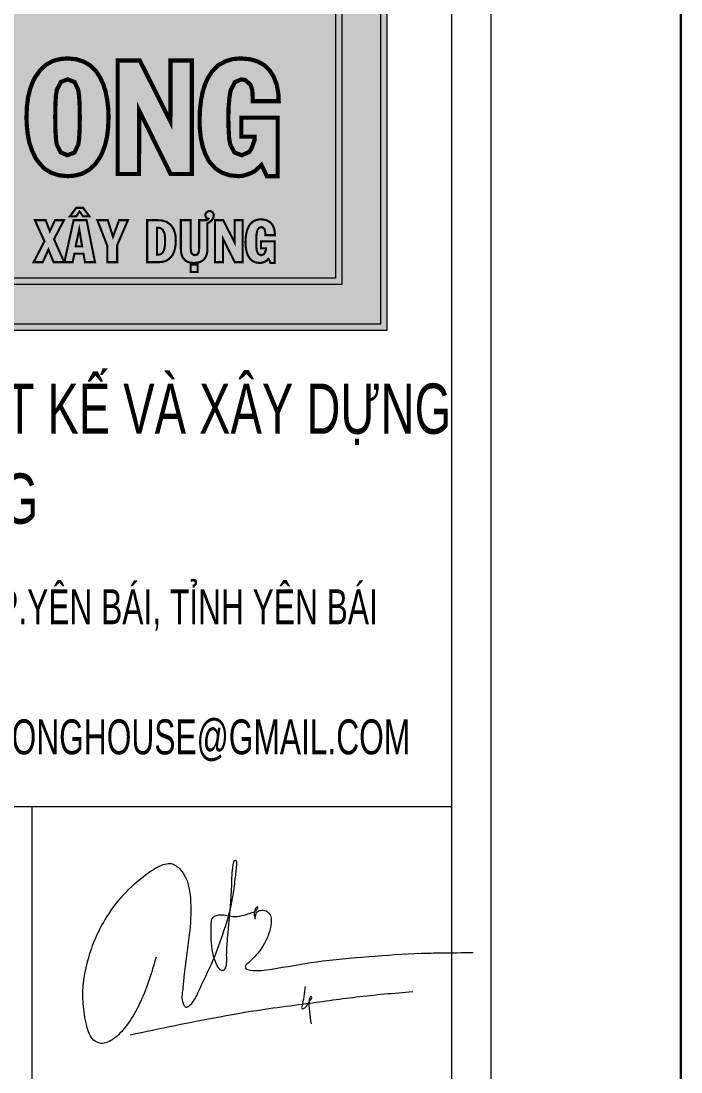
# Model space of a CAD drawing. Header units: millimetres. Extents: x 1832547 to 2001569, y -558009 to -417808.
# Drawn here: x 1941889 to 1943784, y -474386 to -471366 of the extents above; entities that cross this region are included whole.
import ezdxf
from ezdxf.enums import TextEntityAlignment as Align

# ---------------------------------------------------------------- set-up
doc = ezdxf.new("R2010")
doc.units = ezdxf.units.MM
doc.header["$MEASUREMENT"] = 0
doc.layers.get('0').update_dxf_attribs({"linetype": 'CONTINUOUS'})
doc.layers.get('DEFPOINTS').update_dxf_attribs({"linetype": 'CONTINUOUS'})
doc.layers.add('CA.thay 145', color=145, linetype='CONTINUOUS', lineweight=18)
doc.layers.add('NP-HATCH', color=251, linetype='CONTINUOUS', lineweight=15)
doc.styles.add('VH01-VNAVANTH', font='Vhavan.ttf', dxfattribs={"width": 0.8})
doc.styles.add('VH02-VNARIALH', font='Vharial.ttf', dxfattribs={"width": 0.8})

# ---------------------------------------------------------------- blocks, each defined once
blk = doc.blocks.new('A$C2d76a15f')
at = {"true_color": 0xf67c37}
h = blk.add_hatch(color=30, dxfattribs=at)
h.dxf.hatch_style = 1
h.paths.add_polyline_path([(26594.47951325135, 11499.10161519989, 0.3930660674406394), (26118.45207761937, 12011.07757274849), (26118.45207761937, 10987.12565765128, 0.05605035453505971), (26231.22985539715, 11008.19836458345), (26231.22985539715, 11499.10161519988)], flags=0)
h.paths.add_polyline_path([(26221.22985539715, 11601.87939297766), (26221.22985539715, 11885.01925934406, -0.2472534304731358), (26478.62900041797, 11601.87939297766)], flags=0)
h.paths.add_polyline_path([(26231.22985539715, 11611.87939297766), (26231.22985539715, 11870.47695557818, -0.229223374032432), (26465.4974852702, 11611.87939297766)], flags=0)
h.paths.add_polyline_path([(26043.84028221668, 12011.07757274849, 0.05605035453506133), (25931.0625044389, 11990.00486581633), (25931.06250443881, 11701.3096375427), (25755.5987711003, 11896.00210111944, 0.6775154528713132), (26043.84028221668, 10987.12565765128), (26043.84028221668, 11100.28709304314, -0.5762315156543153), (25753.63939159336, 11729.71830299087), (25961.47930622888, 11499.10161519989), (26043.84028221653, 11499.10161519988)], flags=0)
h.paths.add_polyline_path([(26081.14617991803, 12502.32965086752), (25081.64718966879, 11998.03045040606), (24926.09163411323, 11998.03045040606), (24926.09163411323, 10192.20930646578), (27236.20072572282, 10192.20930646578), (27236.20072572282, 11998.03045040606), (27080.64517016726, 11998.03045040606)])
h.paths.add_polyline_path([(27058.43299744929, 11904.69711707272), (27142.86739238948, 11904.69711707272), (27142.86739238948, 10285.54263979911), (25019.42496744656, 10285.54263979911), (25019.42496744656, 11904.69711707272), (25103.85936238675, 11904.69711707272), (26081.14617991803, 12397.78912167761)], flags=16)
h.paths.add_polyline_path([(27054.86318397676, 11889.69711707272), (27127.86739238948, 11889.69711707272), (27127.86739238948, 10300.54263979911), (25034.42496744656, 10300.54263979911), (25034.42496744656, 11889.69711707272), (25107.42917585927, 11889.69711707272), (26081.14617991803, 12380.98796520066)], flags=0)
h.paths.add_polyline_path([(26609.26653657085, 11484.10161519989), (26246.22985539715, 11484.10161519988), (26246.22985539715, 10997.22165823666, -0.06899691601444842), (26103.45207761937, 10971.23936229782), (26103.45207761937, 12026.96386810196, -0.4101666006631289)], flags=0)
h.paths.add_polyline_path([(26594.47951325135, 11499.10161519989), (26231.22985539715, 11499.10161519988), (26231.22985539715, 11008.19836458345, -0.05605035453505969), (26118.45207761937, 10987.12565765128), (26118.45207761937, 12011.07757274849, -0.3930660674406394)], flags=0)
h.paths.add_polyline_path([(26058.84028221668, 12026.96386810196), (26058.84028221652, 11484.10161519988), (25954.80499969807, 11484.10161519989), (25755.39964407801, 11705.35941701108, 0.5716902962070296), (26058.84028221668, 11114.19184220433), (26058.84028221668, 10971.23936229782, -0.6987435964651451), (25757.28633201178, 11916.53533451979), (25916.06250443882, 11740.35918929057), (25916.0625044389, 12000.98157216312, -0.0689969160144503)], flags=0)
h.paths.add_polyline_path([(26043.84028221668, 12011.07757274849), (26043.84028221653, 11499.10161519988), (25961.47930622888, 11499.10161519989), (25753.63939159336, 11729.71830299087, 0.5762315156543153), (26043.84028221668, 11100.28709304314), (26043.84028221668, 10987.12565765128, -0.6775154528713121), (25755.5987711003, 11896.00210111944), (25931.06250443881, 11701.3096375427), (25931.0625044389, 11990.00486581633, -0.05605035453506133)], flags=0)
at = {"true_color": 0xfffc00}
h = blk.add_hatch(color=2, dxfattribs=at)
h.dxf.hatch_style = 1
h.paths.add_polyline_path([(26465.4974852702, 11611.87939297766, 0.229223374032432), (26231.22985539715, 11870.47695557818), (26231.22985539715, 11611.87939297766)], flags=0)
h.paths.add_polyline_path([(27127.86739238948, 11889.69711707272), (27054.86318397676, 11889.69711707272), (26081.14617991803, 12380.98796520066), (25107.42917585927, 11889.69711707272), (25034.42496744656, 11889.69711707272), (25034.42496744656, 10300.54263979911), (27127.86739238948, 10300.54263979911)])
h.paths.add_polyline_path([(26246.22985539715, 10997.22165823666, -0.06899691601444842), (26103.45207761937, 10971.23936229782), (26103.45207761937, 12026.96386810196, -0.4101666006631288), (26609.26653657085, 11484.10161519989), (26246.22985539715, 11484.10161519988)], flags=16)
h.paths.add_polyline_path([(26231.22985539715, 11008.19836458345, -0.05605035453505969), (26118.45207761937, 10987.12565765128), (26118.45207761937, 12011.07757274849, -0.3930660674406394), (26594.47951325135, 11499.10161519989), (26231.22985539715, 11499.10161519988)], flags=0)
h.paths.add_polyline_path([(26058.84028221668, 11114.19184220433), (26058.84028221668, 10971.23936229782, -0.6987435964651451), (25757.28633201178, 11916.53533451979), (25916.06250443882, 11740.35918929057), (25916.0625044389, 12000.98157216312, -0.06899691601445028), (26058.84028221668, 12026.96386810196), (26058.84028221652, 11484.10161519988), (25954.80499969807, 11484.10161519989), (25755.39964407801, 11705.35941701108, 0.5716902962070296)], flags=16)
h.paths.add_polyline_path([(26478.62900041797, 11601.87939297766), (26221.22985539715, 11601.87939297766), (26221.22985539715, 11885.01925934406, -0.2472534304731359)], flags=0)
h.paths.add_polyline_path([(26465.4974852702, 11611.87939297766), (26231.22985539715, 11611.87939297766), (26231.22985539715, 11870.47695557818, -0.229223374032432)], flags=0)
h.paths.add_polyline_path([(26043.84028221668, 11100.28709304314), (26043.84028221668, 10987.12565765128, -0.6775154528713122), (25755.5987711003, 11896.00210111944), (25931.06250443881, 11701.3096375427), (25931.0625044389, 11990.00486581633, -0.05605035453506133), (26043.84028221668, 12011.07757274849), (26043.84028221653, 11499.10161519988), (25961.47930622888, 11499.10161519989), (25753.63939159336, 11729.71830299087, 0.5762315156543153)], flags=0)
at = {"true_color": 0xf67c37}
h = blk.add_hatch(color=30, dxfattribs=at)
h.dxf.hatch_style = 1
h.paths.add_polyline_path([(25548.90761725081, 10819.50678139893), (25465.82444968227, 10819.50678139893), (25406.59290916671, 10549.18834146274), (25459.46401580133, 10549.18834146274), (25470.59477509291, 10604.04708368508), (25528.23620713794, 10604.04708368508), (25538.17438507698, 10549.18834146274), (25602.57377812046, 10549.18834146274)])
h.paths.add_polyline_path([(25478.94284456142, 10651.75033779147), (25501.60189026187, 10761.86534935371), (25519.88813766943, 10651.75033779147)], flags=16)
h.paths.add_polyline_path([(25672.14102369233, 10755.50491547286), (25712.2912625653, 10549.18834146274), (25750.45386585024, 10549.18834146274), (25794.97690301634, 10748.74695447445), (25794.97690301634, 10549.18834146274), (25858.18371470727, 10549.18834146274), (25858.18371470727, 10819.50678139893), (25771.52280308062, 10819.50678139893), (25739.32310655888, 10668.04894961115), (25711.89373544779, 10819.50678139893), (25622.84766111582, 10819.50678139893), (25622.84766111582, 10549.18834146274), (25671.3459694573, 10549.18834146274)])
h.paths.add_polyline_path([(26163.48454098812, 10700.64617325051), (26169.84497486905, 10719.72747489307), (26172.23013757438, 10742.78404771116), (26171.83261045663, 10747.55437312179), (26168.65239351628, 10769.02083746967), (26160.3043240473, 10786.90955776009), (26147.18592916837, 10801.22053399148), (26143.6081851105, 10803.6056966968), (26127.70710040828, 10812.35129328297), (26108.62579876569, 10817.51914581116), (26086.76180730027, 10819.50678139893), (25992.15035332263, 10819.50678139893), (25992.15035332263, 10549.18834146274), (26055.75469213108, 10549.18834146274), (26055.75469213108, 10659.30335302498), (26066.48792430515, 10658.50829878987), (26080.40137341957, 10657.71324455476), (26091.1346055934, 10658.11077167232), (26111.80601570651, 10661.29098861283), (26130.0922631136, 10667.6514224936), (26145.19829358056, 10677.19207331487), (26153.1488359318, 10684.74508854838)])
h.paths.add_polyline_path([(26055.75469213108, 10705.41649866115), (26055.75469213108, 10771.40600017499), (26066.88545142266, 10771.40600017499), (26076.02857512644, 10771.00847305743), (26093.91729541624, 10764.25051205903), (26100.6752564147, 10757.49255106063), (26106.63816317789, 10738.01372230052), (26105.04805470783, 10728.07554436169), (26093.51976829873, 10712.57198677711), (26087.15933441779, 10708.99424271913), (26066.88545142266, 10705.41649866115)], flags=16)
h.paths.add_polyline_path([(26365.8258438228, 10819.50678139893), (26302.61903213163, 10819.50678139893), (26302.61903213163, 10714.55962236488), (26252.53061532009, 10714.55962236488), (26252.53061532009, 10819.50678139893), (26188.9262765114, 10819.50678139893), (26188.9262765114, 10549.18834146274), (26252.53061532009, 10549.18834146274), (26252.53061532009, 10660.09840726008), (26302.61903213163, 10660.09840726008), (26302.61903213163, 10549.18834146274), (26365.8258438228, 10549.18834146274)])
h.paths.add_polyline_path([(26587.24844829983, 10684.34756143083), (26586.85092118232, 10701.44122748563), (26584.465758477, 10724.10027318616), (26580.49048730138, 10745.16921041648), (26574.52758053819, 10763.85298494148), (26566.57703818696, 10780.54912387871), (26558.22896871845, 10793.26999164042), (26544.71304672154, 10807.18344075478), (26528.81196201954, 10816.72409157606), (26510.52571461199, 10822.68699833936), (26489.85430449935, 10824.67463392712), (26473.95321979712, 10823.48205257446), (26455.26944527205, 10818.71172716382), (26438.57330633503, 10809.5686034601), (26424.65985722061, 10796.84773569839), (26412.73404369236, 10780.15159675887), (26407.16866404832, 10769.41836458722), (26400.41070304986, 10751.13211717978), (26395.64037763922, 10731.25576130211), (26392.85768781638, 10708.59671560158), (26392.06263358112, 10684.34756143083), (26392.46016069887, 10667.25389537604), (26394.84532340419, 10644.19732255796), (26398.82059457957, 10623.52591244519), (26405.18102846051, 10604.84213792019), (26413.13157081151, 10588.14599898295), (26421.87716739777, 10575.42513122125), (26435.39308939444, 10561.51168210688), (26451.29417409667, 10551.97103128561), (26469.58042150399, 10546.00812452231), (26489.85430449935, 10544.02048893454), (26505.75538920135, 10545.2130702872), (26524.83669084393, 10549.98339569784), (26541.13530266367, 10559.12651940157), (26555.04875177809, 10571.84738716327), (26566.97456530471, 10588.5435261005), (26572.14241783287, 10599.27675827444), (26578.90037883132, 10617.16547856434), (26583.67070424197, 10637.43936155955), (26586.4533940648, 10659.70088014254)])
h.paths.add_polyline_path([(26460.83482491796, 10713.76456812977), (26462.02740627051, 10735.23103247764), (26464.41256897583, 10749.54200870956), (26464.41256897583, 10750.33706294467), (26473.95321979712, 10768.62331035212), (26490.26465507237, 10774.74009858026), (26506.55044343661, 10768.22578323456), (26515.29604002264, 10749.14448159201), (26517.28367561044, 10734.83350536009), (26518.47625696322, 10713.36704101221), (26518.88200877968, 10683.74715840501), (26518.47625696322, 10654.53302761434), (26517.28367561044, 10633.06656326647), (26515.29604002264, 10619.1531141521), (26515.29604002264, 10618.75558703455), (26506.15291631909, 10600.07181250955), (26489.20591978578, 10593.87169182663), (26473.15816556209, 10600.86686674465), (26464.01504185831, 10619.55064126966), (26462.02740627051, 10633.46409038402), (26460.83482491796, 10655.32808184944), (26460.42901598558, 10684.95213392211)], flags=16)
h.paths.add_polyline_path([(26660.39343792958, 10700.24864613296), (26735.12853602961, 10549.18834146274), (26786.01200707642, 10549.18834146274), (26786.01200707642, 10819.50678139893), (26735.12853602961, 10819.50678139893), (26734.73100891209, 10674.409383492), (26661.98354639987, 10819.50678139893), (26609.11243976525, 10819.50678139893), (26609.11243976525, 10549.18834146274), (26659.99591081206, 10549.18834146274)])
h.paths.add_polyline_path([(26873.4679729381, 10710.58435118935), (26875.4556085259, 10732.05081553722), (26878.24637582282, 10748.39673827668), (26888.57400340529, 10768.22578323456), (26903.68003387226, 10774.58621711541), (26912.82315757604, 10773.39363576275), (26926.33907957271, 10760.67276800105), (26929.91682363081, 10747.95190023935), (26931.10940498336, 10722.90769183349), (26992.72610820423, 10722.90769183349), (26991.93105396897, 10740.79641212339), (26987.95578279359, 10762.26287647126), (26980.80029467762, 10780.94665099627), (26970.86211673881, 10796.45020858084), (26959.33383032971, 10807.97849498989), (26943.03521850997, 10817.12161869361), (26924.3514439849, 10822.68699833936), (26902.48745251948, 10824.67463392712), (26883.4061508769, 10823.08452545691), (26865.11990346958, 10817.51914581116), (26848.82129164984, 10808.37602210744), (26835.30536965293, 10795.25762722818), (26824.17461036321, 10778.16396117588), (26817.81417648064, 10764.25051205903), (26811.85126971745, 10745.96426465158), (26807.87599854184, 10725.29285453881), (26805.093308719, 10702.63380883828), (26804.29825448397, 10677.58960043243), (26804.69578160148, 10659.30335302498), (26807.08094430681, 10635.84925308934), (26811.45374259994, 10615.17784297657), (26817.81417648064, 10596.89159556912), (26825.76471883187, 10581.38803798455), (26828.94493577362, 10576.61771257197), (26842.06333065138, 10562.30673634199), (26857.5668882361, 10552.36855840316), (26875.85313564342, 10546.00812452231), (26896.92207287381, 10544.02048893454), (26907.65530504764, 10544.81554316965), (26926.73660669023, 10551.1759770505), (26936.67478462903, 10556.74135669625), (26951.78081509623, 10570.65480581061), (26964.50168285787, 10544.02048893454), (26990.34094549891, 10544.02048893454), (26990.34094549891, 10683.55250719572), (26903.68003387226, 10683.55250719572), (26903.68003387226, 10638.23441579466), (26935.48220327649, 10638.23441579466), (26935.08467615897, 10629.48881920849), (26927.929188043, 10609.61246333082), (26921.96628127958, 10601.26439386221), (26904.7089275882, 10593.86838513733), (26887.38142205252, 10600.4693396271), (26877.45722747979, 10619.07720445115), (26874.66055429087, 10634.25914461913), (26873.4679729381, 10656.12313608455), (26872.67291870307, 10684.34756143083)])
h.paths.add_polyline_path([(25395.06462275761, 10819.50678139893), (25344.57867882855, 10819.50678139893), (25343.78362459329, 10674.409383492), (25271.03616208107, 10819.50678139893), (25218.16505544645, 10819.50678139893), (25218.16505544645, 10549.18834146274), (25269.04852649326, 10549.18834146274), (25269.84358072852, 10700.24864613296), (25344.57867882855, 10549.18834146274), (25395.06462275761, 10549.18834146274)])
h = blk.add_hatch(color=30, dxfattribs=at)
h.dxf.hatch_style = 1
h.paths.add_polyline_path([(26860.7837389924, 10439.05578105475), (26841.00033766589, 10439.05578105475), (26841.00033766589, 10339.03355647091), (26859.89956463151, 10339.03355647091), (26860.23113001673, 10394.95758480177), (26888.08262238721, 10339.03355647091), (26906.98184935259, 10339.03355647091), (26906.98184935259, 10439.05578105475), (26888.08262238721, 10439.05578105475), (26887.75105700175, 10385.45271042142)])
h.paths.add_polyline_path([(25245.06561612919, 10419.71446690871), (25266.06475720205, 10419.71446690871), (25266.06475720205, 10439.05578105475), (25200.19376731035, 10439.05578105475), (25200.19376731035, 10419.71446690871), (25221.41395197342, 10419.71446690871), (25221.41395197342, 10339.03355647091), (25245.06561612919, 10339.03355647091)])
h.paths.add_polyline_path([(25338.89862018637, 10356.16443471456), (25340.33540352293, 10363.01678601201), (25340.88801249861, 10370.75331167043), (25340.88801249861, 10431.76134257681), (25345.52992789353, 10434.08230027434), (25350.4871061095, 10438.06959579586), (25354.70323688862, 10443.80821824492), (25356.14002022519, 10449.99743877166), (25355.47688945452, 10453.97622339599), (25353.37697534705, 10457.62344263495), (25349.95079969847, 10460.16544392272), (25345.86149327899, 10460.93909648856), (25343.54053558152, 10460.6075311032), (25338.01444582547, 10457.07083365936), (25336.24609710345, 10454.08674519111), (25335.58296633278, 10450.88161313262), (25338.01444582547, 10444.91343619613), (25340.44592531816, 10443.36613106444), (25343.20897019607, 10442.48195670348), (25341.66166506428, 10440.27152080107), (25338.78809839114, 10439.05578105475), (25321.2151329671, 10439.05578105475), (25321.2151329671, 10371.08487705579), (25320.99408937687, 10366.44296166074), (25319.33626245008, 10360.36426292912), (25317.34687013784, 10357.60121805112), (25311.48921499657, 10355.61182573895), (25308.06303934775, 10356.16443471456), (25303.3106021576, 10359.81165395352), (25302.20538420649, 10362.35365524129), (25301.21068805036, 10369.64809371922), (25301.21068805036, 10439.05578105475), (25277.5590238946, 10439.05578105475), (25277.5590238946, 10370.75331167043), (25278.11163287027, 10363.34835139737), (25279.54841620684, 10356.49600009992), (25281.97989569953, 10350.63834495854), (25285.40607134811, 10345.77538597325), (25289.60589956282, 10342.01764493916), (25294.91094572841, 10339.25460006115), (25301.21068805036, 10337.59677313435), (25308.61564832343, 10337.15468595387), (25309.05773550388, 10337.15468595387), (25316.35217398195, 10337.70729492947), (25322.65191630366, 10339.25460006115), (25328.06748426449, 10341.90712314404), (25332.59887786442, 10345.55434238301), (25332.81992145464, 10345.77538597325), (25336.35661889868, 10350.4173013683)])
h.paths.add_polyline_path([(25408.30630752187, 10439.05578105475), (25384.43359977588, 10439.05578105475), (25405.43274084874, 10339.03355647091), (25429.63701398018, 10339.03355647091), (25455.05702685774, 10439.05578105475), (25435.38414732645, 10439.05578105475), (25419.35848703398, 10369.42705012899)])
h.paths.add_polyline_path([(25500.70252824225, 10468.56510035186), (25484.23478076956, 10468.56510035186), (25469.2038166332, 10448.22909004973), (25484.23478076956, 10448.22909004973), (25492.30287181329, 10459.61283494712), (25500.70252824248, 10448.22909004973), (25515.73349237884, 10448.22909004973)])
h.paths.add_polyline_path([(25544.80072449543, 10481.71719397117), (25524.90680137369, 10481.71719397117), (25512.52836032025, 10461.49170546417), (25525.68045393959, 10461.49170546417)])
h.paths.add_polyline_path([(25509.10218467167, 10439.05578105475), (25478.15608203783, 10439.05578105475), (25456.16224480885, 10339.03355647091), (25475.83512434037, 10339.03355647091), (25480.03495255484, 10359.25904497792), (25501.47618080838, 10359.25904497792), (25505.23392184241, 10339.03355647091), (25529.1066295884, 10339.03355647091)])
h.paths.add_polyline_path([(25498.38157054502, 10376.94253219716), (25483.12956281821, 10376.94253219716), (25491.52921924739, 10417.72507459654)], flags=16)
h.paths.add_polyline_path([(25561.60003735357, 10439.05578105475), (25541.92715782229, 10439.05578105475), (25541.92715782229, 10339.03355647091), (25560.82638478791, 10339.03355647091), (25561.15795017312, 10394.95758480177), (25588.89892074838, 10339.03355647091), (25607.79814771399, 10339.03355647091), (25607.79814771399, 10439.05578105475), (25588.89892074838, 10439.05578105475), (25588.67787715815, 10385.45271042142)])
h.paths.add_polyline_path([(25715.99898513662, 10439.05578105475), (25650.12799524492, 10439.05578105475), (25650.12799524492, 10419.71446690871), (25671.34817990823, 10419.71446690871), (25671.34817990823, 10339.03355647091), (25694.99984406376, 10339.03355647091), (25694.99984406376, 10419.71446690871), (25715.99898513662, 10419.71446690871)])
h.paths.add_polyline_path([(25751.14491598494, 10439.05578105475), (25727.49325182917, 10439.05578105475), (25727.49325182917, 10339.03355647091), (25751.14491598494, 10339.03355647091), (25751.14491598494, 10380.03714246053), (25769.82309936033, 10380.03714246053), (25769.82309936033, 10339.03355647091), (25793.4747635161, 10339.03355647091), (25793.4747635161, 10439.05578105475), (25769.82309936033, 10439.05578105475), (25769.82309936033, 10400.26263096754), (25751.14491598494, 10400.26263096754)])
h.paths.add_polyline_path([(25832.04687001299, 10439.05578105475), (25808.39520585722, 10439.05578105475), (25808.39520585722, 10339.03355647091), (25832.04687001299, 10339.03355647091)])
h.paths.add_polyline_path([(25903.44394966074, 10439.05578105475), (25844.64635465666, 10439.05578105475), (25844.64635465666, 10339.03355647091), (25903.44394966074, 10339.03355647091), (25903.44394966074, 10359.25904497792), (25868.1874970172, 10359.25904497792), (25868.1874970172, 10380.03714246053), (25891.83916117297, 10380.03714246053), (25891.83916117297, 10399.4889784017), (25868.1874970172, 10399.4889784017), (25868.1874970172, 10419.71446690871), (25903.44394966074, 10419.71446690871)])
h.paths.add_polyline_path([(25881.89219961198, 10468.56510035186), (25865.31393034429, 10468.56510035186), (25850.39348800293, 10448.22909004973), (25865.31393034429, 10448.22909004973), (25873.49254318303, 10459.61283494712), (25881.89219961222, 10448.22909004973), (25896.81264195334, 10448.22909004973)])
h.paths.add_polyline_path([(25925.99039586516, 10481.71719397117), (25905.98595094843, 10481.71719397117), (25893.71803168998, 10461.49170546417), (25906.87012530932, 10461.49170546417)])
h.paths.add_polyline_path([(25981.58285881066, 10439.05578105475), (25915.71186891896, 10439.05578105475), (25915.71186891896, 10419.71446690871), (25937.04257537727, 10419.71446690871), (25937.04257537727, 10339.03355647091), (25960.58371773781, 10339.03355647091), (25960.58371773781, 10419.71446690871), (25981.58285881066, 10419.71446690871)])
h.paths.add_polyline_path([(26054.85880897543, 10439.05578105475), (26031.20714481966, 10439.05578105475), (26031.20714481966, 10339.03355647091), (26054.85880897543, 10339.03355647091), (26054.85880897543, 10366.55348345586), (26064.80577053618, 10382.35810015806), (26077.7368205653, 10339.03355647091), (26100.83587574539, 10339.03355647091), (26080.61038723843, 10406.23080790403), (26101.27796292584, 10439.05578105475), (26077.95786415552, 10439.05578105475), (26054.85880897543, 10396.06280275297)])
h.paths.add_polyline_path([(26170.35408487613, 10439.05578105475), (26111.55648987204, 10439.05578105475), (26111.55648987204, 10339.03355647091), (26170.35408487613, 10339.03355647091), (26170.35408487613, 10359.25904497792), (26135.20815402781, 10359.25904497792), (26135.20815402781, 10380.03714246053), (26158.85981818358, 10380.03714246053), (26158.85981818358, 10399.4889784017), (26135.20815402781, 10399.4889784017), (26135.20815402781, 10419.71446690871), (26170.35408487613, 10419.71446690871)])
h.paths.add_polyline_path([(26148.8023348276, 10468.56510035186), (26132.33458735467, 10468.56510035186), (26117.30362321831, 10448.22909004973), (26132.33458735467, 10448.22909004973), (26140.40267839841, 10459.61283494712), (26148.8023348276, 10448.22909004973), (26163.83329896395, 10448.22909004973)])
h.paths.add_polyline_path([(26192.90053108054, 10481.71719397117), (26173.00660795904, 10481.71719397117), (26160.6281669056, 10461.49170546417), (26173.78026052494, 10461.49170546417)])
h.paths.add_polyline_path([(26291.37545053288, 10439.05578105475), (26271.70257100136, 10439.05578105475), (26255.67691070888, 10369.42705012899), (26244.62473119701, 10439.05578105475), (26220.75202345102, 10439.05578105475), (26241.75116452388, 10339.03355647091), (26265.95543765509, 10339.03355647091)])
h.paths.add_polyline_path([(26345.42060834658, 10439.05578105475), (26314.47450571297, 10439.05578105475), (26292.37014668877, 10339.03355647091), (26312.15354801551, 10339.03355647091), (26316.35337622998, 10359.25904497792), (26337.79460448329, 10359.25904497792), (26341.55234551732, 10339.03355647091), (26365.42505326331, 10339.03355647091)])
h.paths.add_polyline_path([(26327.84764292253, 10417.72507459654), (26334.69999421993, 10376.94253219716), (26319.44798649335, 10376.94253219716)], flags=16)
h.paths.add_polyline_path([(26328.62129548843, 10468.56510035186), (26308.72737236669, 10468.56510035186), (26327.84764292253, 10448.22909004973), (26340.99973654187, 10448.22909004973)])
h.paths.add_polyline_path([(26481.14137275423, 10439.05578105475), (26459.92118809115, 10439.05578105475), (26447.54274703771, 10412.97263740637), (26437.59578547696, 10439.05578105475), (26411.84420721395, 10439.05578105475), (26434.72221880382, 10388.76836427528), (26408.97064054081, 10339.03355647091), (26430.74343417933, 10339.03355647091), (26444.1165713889, 10369.09548474363), (26456.49501244257, 10339.03355647091), (26481.91502532013, 10339.03355647091), (26457.48970859846, 10393.5208014652)])
h.paths.add_polyline_path([(26535.18653056816, 10439.05578105475), (26504.24042793432, 10439.05578105475), (26482.24659070558, 10339.03355647091), (26501.91947023686, 10339.03355647091), (26506.11929845157, 10359.25904497792), (26527.67104849987, 10359.25904497792), (26531.3182677389, 10339.03355647091), (26555.1909754849, 10339.03355647091)])
h.paths.add_polyline_path([(26517.61356514389, 10417.72507459654), (26524.46591644151, 10376.94253219716), (26509.21390871493, 10376.94253219716)], flags=16)
h.paths.add_polyline_path([(26526.78687413898, 10468.56510035186), (26510.31912666605, 10468.56510035186), (26495.28816252969, 10448.22909004973), (26510.31912666605, 10448.22909004973), (26518.38721770979, 10459.61283494712), (26526.78687413898, 10448.22909004973), (26541.81783827533, 10448.22909004973)])
h.paths.add_polyline_path([(26585.58446914283, 10439.05578105475), (26560.71706524095, 10439.05578105475), (26584.36872939672, 10378.15827194349), (26584.36872939672, 10339.03355647091), (26607.90987175726, 10339.03355647091), (26607.90987175726, 10379.48453348493), (26633.66145002026, 10439.05578105475), (26612.66230894741, 10439.05578105475), (26597.9629101965, 10399.71002199194)])
h.paths.add_polyline_path([(26747.27785540395, 10382.80018733854), (26747.60942078917, 10390.75775658719), (26747.49889899417, 10394.84706300665), (26746.8357682235, 10402.36254507483), (26745.39898488693, 10409.21489637228), (26743.29907077946, 10415.40411689902), (26740.53602590155, 10420.93020665503), (26737.10985025274, 10425.90368743544), (26734.67837076028, 10428.44568872321), (26730.03645536512, 10432.31395155242), (26724.7314091993, 10435.29804002066), (26718.87375405803, 10437.39795412795), (26712.24244635086, 10438.61369387427), (26705.05852966801, 10439.05578105475), (26679.30695140501, 10439.05578105475), (26679.30695140501, 10339.03355647091), (26707.93209634115, 10339.03355647091), (26712.02140276063, 10339.25460006115), (26718.6527104678, 10340.24929621724), (26724.6208874043, 10342.34921032452), (26729.9259335699, 10345.33329879277), (26734.56784896505, 10349.3120834171), (26738.54663358931, 10354.28556419751), (26740.31498231133, 10357.15913087064), (26742.96750539424, 10362.57469883153), (26744.95689770625, 10368.65339756315), (26746.39368104282, 10375.39522706548)])
h.paths.add_polyline_path([(26702.95861556054, 10421.37229383551), (26705.05852966801, 10421.37229383551), (26705.39009505323, 10421.37229383551), (26711.46879378496, 10420.04603229407), (26716.11070917988, 10416.50933485022), (26719.5368848287, 10410.65167970884), (26720.75262457504, 10406.45185149428), (26721.74732073116, 10399.71002199194), (26722.07888611638, 10391.64193094816), (26722.07888611638, 10389.32097325063), (26721.85784252616, 10381.03183861661), (26721.08418996049, 10374.29000911428), (26719.97897200914, 10369.09548474363), (26719.31584123847, 10367.10609243146), (26716.11070917988, 10361.35895908521), (26711.46879378496, 10357.93278343648), (26705.61113864346, 10356.71704369015), (26702.95861556054, 10356.71704369015)], flags=16)
h.paths.add_polyline_path([(26783.30796061316, 10439.05578105475), (26759.65629645739, 10439.05578105475), (26759.65629645739, 10370.75331167043), (26760.09838363784, 10363.34835139737), (26761.53516697441, 10356.49600009992), (26763.9666464671, 10350.63834495854), (26767.39282211567, 10345.77538597325), (26771.70317212538, 10342.01764493916), (26777.00821829121, 10339.25460006115), (26783.30796061316, 10337.59677313435), (26790.602399091, 10337.15468595387), (26791.15500806667, 10337.15468595387), (26798.33892474951, 10337.70729492947), (26804.74918886646, 10339.25460006115), (26810.16475682728, 10341.90712314404), (26814.5464647531, 10345.43386366964), (26818.34336966625, 10350.4173013683), (26820.88537095393, 10356.16443471456), (26822.43267608573, 10363.01678601201), (26822.98528506117, 10370.75331167043), (26822.98528506117, 10431.76134257681), (26827.62720045633, 10434.08230027434), (26832.6006812367, 10438.17160669379), (26832.82172482693, 10438.39265028403), (26836.68998765619, 10443.80821824492), (26838.12677099276, 10449.99743877166), (26837.46364022209, 10453.97622339599), (26835.36372611485, 10457.62344263495), (26831.93755046603, 10460.16544392272), (26827.95876584178, 10460.93909648856), (26825.52728634909, 10460.6075311032), (26820.00119659304, 10457.07083365936), (26818.34336966625, 10454.08674519111), (26817.68023889558, 10450.88161313262), (26820.00119659304, 10444.91343619613), (26822.54319788072, 10443.36613106444), (26825.30624275887, 10442.48195670348), (26823.75893762707, 10440.27152080107), (26820.88537095393, 10439.05578105475), (26803.20188373466, 10439.05578105475), (26803.20188373466, 10371.08487705579), (26802.98084014444, 10366.44296166074), (26801.43353501287, 10360.36426292912), (26799.33362090564, 10357.60121805112), (26793.47596576413, 10355.61182573895), (26790.16031191055, 10356.16443471456), (26785.4078747204, 10359.81165395352), (26784.30265676928, 10362.35365524129), (26783.30796061316, 10369.64809371922)])
h.paths.add_polyline_path([(26983.0208443955, 10388.76836427503), (26950.74848022032, 10388.76836427503), (26950.74848022032, 10371.96905141675), (26962.57431229809, 10371.96905141675), (26962.24274691287, 10367.76922320218), (26959.81126742018, 10361.35895908521), (26956.82717895181, 10357.60121805112), (26951.30108919599, 10355.61182573895), (26949.09065329353, 10355.8328693292), (26944.11717251315, 10358.5959142072), (26941.02256224979, 10364.67461293882), (26940.58047506911, 10366.7745270461), (26939.80682250344, 10372.41113859723), (26939.364735323, 10379.81609887028), (26939.25421352777, 10389.09992966037), (26939.25421352777, 10392.9681924896), (26939.58577891322, 10400.92576173825), (26940.24890968389, 10407.55706944548), (26941.35412763501, 10412.75159381613), (26942.12778020091, 10415.2935951039), (26945.66447764471, 10420.70916306479), (26950.74848022032, 10422.47751178671), (26954.9483084348, 10421.70385922087), (26959.14813664951, 10417.28298741606), (26959.2586584445, 10417.17246562094), (26960.58491998607, 10411.64637586493), (26961.02700716652, 10403.35724123091), (26983.79449696116, 10403.35724123091), (26983.79449696116, 10405.56767713331), (26983.13136619049, 10413.08315920149), (26981.58406105893, 10419.82498870383), (26979.04205977101, 10425.57212205008), (26975.72640591743, 10430.65612462561), (26973.95805719564, 10432.53499514266), (26969.31614180048, 10436.29273617674), (26963.79005204443, 10438.94525925963), (26957.37978792749, 10440.49256439132), (26950.19587124464, 10441.04517336692), (26945.88552123494, 10440.82412977668), (26939.58577891322, 10439.60839003035), (26933.94916736194, 10437.28743233283), (26928.97568658157, 10433.8612566841), (26924.66533657186, 10429.32986308417), (26921.12863912479, 10423.803773323), (26919.69185579148, 10420.93020665503), (26917.59194168424, 10415.2935951039), (26915.93411475745, 10408.99385278204), (26914.71837501111, 10402.14150148458), (26913.94472244521, 10394.6260194164), (26913.72367885499, 10386.55792837263), (26913.83420065021, 10383.24227451902), (26914.27628783066, 10375.28470527035), (26915.38150578178, 10368.10078858754), (26916.92881091357, 10361.69052447057), (26919.02872502081, 10355.94339112431), (26921.79176989826, 10350.85938854982), (26925.21794554753, 10346.32799494885), (26929.85986094246, 10342.34921032452), (26935.16490710829, 10339.36512185627), (26941.35412763501, 10337.70729492947), (26948.0959571374, 10337.15468595387), (26953.06943791778, 10337.59677313435), (26959.2586584445, 10339.80720903676), (26963.79005204443, 10342.34921032452), (26968.65301102981, 10346.88060392445), (26973.29492642474, 10337.15468595387), (26983.0208443955, 10337.15468595387)])
h.paths.add_polyline_path([(26799.88622988108, 10333.39694491978), (26783.30796061316, 10333.39694491978), (26783.30796061316, 10315.71345770054), (26799.88622988108, 10315.71345770054)])
at = {"layer": 'NP-HATCH'}
h = blk.add_hatch(color=256, dxfattribs=at)
h.dxf.hatch_style = 1
h.paths.add_polyline_path([(27251.20072572282, 12013.03045040606), (27084.21498363979, 12013.03045040606), (26081.14617991803, 12519.13080734447), (25078.07737619626, 12013.03045040606), (24911.09163411323, 12013.03045040606), (24911.09163411323, 10177.20930646578), (27251.20072572282, 10177.20930646578)])
h.paths.add_polyline_path([(27236.20072572282, 10192.20930646578), (24926.09163411323, 10192.20930646578), (24926.09163411323, 11998.03045040606), (25081.64718966879, 11998.03045040606), (26081.14617991803, 12502.32965086752), (27080.64517016726, 11998.03045040606), (27236.20072572282, 11998.03045040606)], flags=16)
h.paths.add_polyline_path([(27142.86739238948, 10285.54263979911), (25019.42496744656, 10285.54263979911), (25019.42496744656, 11904.69711707272), (25103.85936238675, 11904.69711707272), (26081.14617991803, 12397.78912167761), (27058.43299744929, 11904.69711707272), (27142.86739238948, 11904.69711707272)], flags=0)
h.paths.add_polyline_path([(27127.86739238948, 10300.54263979911), (25034.42496744656, 10300.54263979911), (25034.42496744656, 11889.69711707272), (25107.42917585927, 11889.69711707272), (26081.14617991803, 12380.98796520066), (27054.86318397676, 11889.69711707272), (27127.86739238948, 11889.69711707272)], flags=0)
h.paths.add_polyline_path([(26246.22985539715, 10997.22165823666, -0.06899691601444846), (26103.45207761937, 10971.23936229782), (26103.45207761937, 12026.96386810196, -0.4101666006631289), (26609.26653657085, 11484.10161519989), (26246.22985539715, 11484.10161519988)], flags=0)
h.paths.add_polyline_path([(26231.22985539715, 11008.19836458345, -0.05605035453505969), (26118.45207761937, 10987.12565765128), (26118.45207761937, 12011.07757274849, -0.3930660674406394), (26594.47951325135, 11499.10161519989), (26231.22985539715, 11499.10161519988)], flags=0)
h.paths.add_polyline_path([(26058.84028221668, 10971.23936229782, -0.6987435964651448), (25757.28633201178, 11916.53533451979), (25916.06250443882, 11740.35918929057), (25916.0625044389, 12000.98157216312, -0.06899691601445034), (26058.84028221668, 12026.96386810196), (26058.84028221652, 11484.10161519988), (25954.80499969807, 11484.10161519989), (25755.39964407801, 11705.35941701108, 0.5716902962070296), (26058.84028221668, 11114.19184220433)], flags=0)
h.paths.add_polyline_path([(26043.84028221668, 10987.12565765128, -0.6775154528713118), (25755.5987711003, 11896.00210111944), (25931.06250443881, 11701.3096375427), (25931.0625044389, 11990.00486581633, -0.05605035453506133), (26043.84028221668, 12011.07757274849), (26043.84028221653, 11499.10161519988), (25961.47930622888, 11499.10161519989), (25753.63939159336, 11729.71830299087, 0.5762315156543151), (26043.84028221668, 11100.28709304314)], flags=0)
h.paths.add_polyline_path([(26478.62900041797, 11601.87939297766), (26221.22985539715, 11601.87939297766), (26221.22985539715, 11885.01925934406, -0.2472534304731359)], flags=0)
h.paths.add_polyline_path([(26465.4974852702, 11611.87939297766), (26231.22985539715, 11611.87939297766), (26231.22985539715, 11870.47695557818, -0.229223374032432)], flags=0)
h.paths.add_polyline_path([(26103.45207761937, 12026.96386810196), (26103.45207761937, 10971.23936229782, 0.06899691601444842), (26246.22985539715, 10997.22165823666), (26246.22985539715, 11484.10161519988), (26609.26653657085, 11484.10161519989, 0.4101666006631289)], flags=0)
h.paths.add_polyline_path([(26058.84028221668, 12026.96386810196, 0.06899691601445025), (25916.0625044389, 12000.98157216312), (25916.06250443882, 11740.35918929057), (25757.28633201178, 11916.53533451979, 0.6987435964651468), (26058.84028221668, 10971.23936229782), (26058.84028221668, 11114.19184220433, -0.5716902962070273), (25755.39964407801, 11705.35941701108), (25954.80499969807, 11484.10161519989), (26058.84028221652, 11484.10161519988)], flags=0)
h = blk.add_hatch(color=256, dxfattribs=at)
h.dxf.hatch_style = 1
h.paths.add_polyline_path([(25103.85936238675, 11904.69711707272), (25019.42496744656, 11904.69711707272), (25019.42496744656, 10285.54263979911), (27142.86739238948, 10285.54263979911), (27142.86739238948, 11904.69711707272), (27058.43299744929, 11904.69711707272), (26081.14617991803, 12397.78912167761)])
h.paths.add_polyline_path([(27127.86739238948, 11889.69711707272), (27054.86318397676, 11889.69711707272), (26081.14617991803, 12380.98796520066), (25107.42917585927, 11889.69711707272), (25034.42496744656, 11889.69711707272), (25034.42496744656, 10300.54263979911), (27127.86739238948, 10300.54263979911)], flags=16)
h.paths.add_polyline_path([(26058.84028221668, 12026.96386810196), (26058.84028221652, 11484.10161519988), (25954.80499969807, 11484.10161519989), (25755.39964407801, 11705.35941701108, 0.5716902962070296), (26058.84028221668, 11114.19184220433), (26058.84028221668, 10971.23936229782, -0.6987435964651451), (25757.28633201178, 11916.53533451979), (25916.06250443882, 11740.35918929057), (25916.0625044389, 12000.98157216312, -0.06899691601445028)], flags=0)
h.paths.add_polyline_path([(26103.45207761937, 12026.96386810196, -0.4101666006631288), (26609.26653657085, 11484.10161519989), (26246.22985539715, 11484.10161519988), (26246.22985539715, 10997.22165823666, -0.06899691601444842), (26103.45207761937, 10971.23936229782)], flags=0)
h.paths.add_polyline_path([(26043.84028221668, 12011.07757274849), (26043.84028221653, 11499.10161519988), (25961.47930622888, 11499.10161519989), (25753.63939159336, 11729.71830299087, 0.5762315156543153), (26043.84028221668, 11100.28709304314), (26043.84028221668, 10987.12565765128, -0.6775154528713122), (25755.5987711003, 11896.00210111944), (25931.06250443881, 11701.3096375427), (25931.0625044389, 11990.00486581633, -0.05605035453506135)], flags=0)
h.paths.add_polyline_path([(26118.45207761937, 12011.07757274849, -0.3930660674406394), (26594.47951325135, 11499.10161519989), (26231.22985539715, 11499.10161519988), (26231.22985539715, 11008.19836458345, -0.05605035453505968), (26118.45207761937, 10987.12565765128)], flags=0)
h.paths.add_polyline_path([(26221.22985539715, 11885.01925934406, -0.247253430473136), (26478.62900041797, 11601.87939297766), (26221.22985539715, 11601.87939297766)], flags=0)
h.paths.add_polyline_path([(26231.22985539715, 11870.47695557818, -0.229223374032432), (26465.4974852702, 11611.87939297766), (26231.22985539715, 11611.87939297766)], flags=0)
at = {"color": 4, "linetype": 'Continuous', "lineweight": 18}
blk.add_line((27498.47177620605, 452.5398463322053), (27498.47177620605, 19312.80984569415), dxfattribs=at)
for p, q in [((27405.30177621031, 545.7098463290749), (27405.30177621031, 19219.63984569728)), ((24743.30177632347, 9041.48416849156), (27405.30177621031, 9041.48416849156)), ((26405.40177626116, 5144.28509870905), (26405.40177626116, 9041.48416849156))]:
    blk.add_line(p, q)
for points in [[(27251.20072572282, 12013.03045040606), (27084.21498363979, 12013.03045040606), (26081.14617991803, 12519.13080734447), (25078.07737619626, 12013.03045040606), (24911.09163411323, 12013.03045040606), (24911.09163411323, 10177.20930646578), (27251.20072572282, 10177.20930646578)], [(27236.20072572282, 11998.03045040606), (27080.64517016726, 11998.03045040606), (26081.14617991803, 12502.32965086752), (25081.64718966879, 11998.03045040606), (24926.09163411323, 11998.03045040606), (24926.09163411323, 10192.20930646578), (27236.20072572282, 10192.20930646578)], [(27142.86739238948, 10285.54263979911), (25019.42496744656, 10285.54263979911), (25019.42496744656, 11904.69711707272), (25103.85936238675, 11904.69711707272), (26081.14617991803, 12397.78912167761), (27058.43299744929, 11904.69711707272), (27142.86739238948, 11904.69711707272)], [(27127.86739238948, 10300.54263979911), (25034.42496744656, 10300.54263979911), (25034.42496744656, 11889.69711707272), (25107.42917585927, 11889.69711707272), (26081.14617991803, 12380.98796520066), (27054.86318397676, 11889.69711707272), (27127.86739238948, 11889.69711707272)]]:
    blk.add_lwpolyline(points, close=True)
for points, knots in [([(26700.51062064274, 8682.286615743666), (26693.27915075907, 8657.577034529339), (26676.19068431454, 8599.18657501941), (26642.87168603581, 8530.9861963929), (26603.43756642931, 8488.231603946424), (26573.7083052872, 8472.472891910415), (26544.24466995902, 8486.561809165338), (26533.41348718679, 8524.729181041901), (26521.55957998761, 8590.841314240457), (26535.48638708565, 8684.536757357288), (26585.68955796731, 8794.936207564759), (26651.77927416484, 8864.75663179086), (26706.96060644393, 8899.427570870177), (26736.05195436937, 8910.659230527071), (26776.20156440751, 8879.613074744268), (26785.69947273348, 8813.520856459074), (26780.66819504646, 8728.357880329822), (26768.09504733195, 8657.605917526544), (26764.21638708938, 8602.415429204244), (26760.03177246324, 8576.594729033804), (26772.52559759127, 8560.77127225972), (26790.80063075612, 8575.10113948607), (26806.5156739733, 8612.676666178359), (26836.97996750836, 8672.283911502871), (26864.76752394671, 8748.973206990311), (26883.46125731133, 8815.412509105136), (26889.16695294109, 8870.123637538076), (26892.83962689027, 8896.839007093378), (26893.19427611, 8910.643603303452), (26890.9534157395, 8913.463513712508), (26885.23694312172, 8912.999861334376), (26880.1972926035, 8887.347355517293), (26881.13270681155, 8838.360354773362), (26874.25934882013, 8774.548257810418), (26869.31751166719, 8717.346536018507), (26867.09536521266, 8685.848526290178), (26869.09821702458, 8660.501737010509), (26860.91819522913, 8650.055314913003), (26852.38053319282, 8650.937668073846), (26836.8924605352, 8677.274734824867), (26831.43068128797, 8714.208965242507), (26831.70708521312, 8751.509174324627), (26832.16271116221, 8779.762754279172), (26859.15732537746, 8786.050511442721), (26877.20829654924, 8779.230475503737), (26897.8793353371, 8779.251153838182), (26911.46210377137, 8783.225040126666), (26921.39720706333, 8786.048796931917), (26924.28930128593, 8786.874879099234)], [0, 0, 0, 0, 77.43020105704774, 182.9729520889485, 221.5634988640115, 254.0738561070203, 273.4732248776299, 310.8004381771628, 364.6855357734058, 478.5188780409183, 585.2329443268654, 727.2494540797413, 754.5423705852128, 784.6359587338903, 811.3547450131508, 892.0545099003298, 970.7462896731199, 1071.05830362412, 1104.9077764637, 1138.757441714586, 1145.567641414259, 1156.896483759381, 1193.092917529237, 1277.403519722404, 1351.295607281997, 1439.376213452659, 1483.221512953663, 1515.59048070294, 1521.284299969485, 1523.562516171777, 1525.174405793486, 1537.064812683308, 1585.484469452166, 1691.273535403958, 1719.559231162268, 1758.050135403835, 1787.620208220077, 1791.037532523577, 1795.06659578667, 1810.454598944566, 1874.219404269593, 1906.277739862191, 1927.618488263861, 1947.515433056496, 1976.002611393272, 1986.47747103342, 2008.762481164087, 2017.886037774015, 2017.886037774015, 2017.886037774015, 2017.886037774015]), ([(26946.42877981481, 8793.33724655658), (26950.7161364541, 8794.444527585256), (26960.04003317171, 8795.832446321698), (26977.16460016572, 8782.638627975954), (26973.69567239182, 8747.373395205608), (26959.94874229806, 8712.46411283427), (26936.47971109078, 8683.587674688515), (26921.41978469242, 8669.904067730391), (26912.40685729553, 8661.60876001217), (26914.36799269987, 8653.05688687376), (26940.38283298824, 8648.920782238753), (26993.23361924091, 8655.79203158963), (27088.5712333847, 8675.097918326646), (27207.01851407185, 8683.399916109483), (27306.18313875419, 8691.89541093824), (27389.23646081636, 8692.634968541974), (27430.56999131969, 8693.374946851049), (27456.17836230743, 8693.833403673654)], [2040.630842238986, 2040.630842238986, 2040.630842238986, 2040.630842238986, 2053.459691492825, 2068.443977813841, 2097.532026951467, 2148.525748159222, 2183.494153064269, 2205.71460663128, 2212.642823352846, 2216.748553037186, 2229.020190561912, 2279.839603953838, 2387.663464538568, 2513.136944849686, 2638.287081472929, 2685.469737396556, 2762.306538694573, 2762.306538694573, 2762.306538694573, 2762.306538694573])]:
    blk.add_open_spline(points, degree=3, knots=knots)
for points in [[(26924.28930128593, 8786.874879099238), (26934.83314562554, 8791.358022729473), (26938.76397128665, 8794.313837132388), (26942.42240419486, 8798.90708174261), (26942.85044994936, 8800.38498894406), (26942.85044994936, 8801.55177474198), (26942.53914394611, 8802.057338969273), (26941.48833934261, 8802.212931884904), (26939.28129725339, 8800.986163890528), (26937.03548875623, 8797.37853436239), (26935.27484772829, 8790.940951858449), (26934.55987181797, 8781.343315318416), (26935.69364240815, 8774.949896109654), (26936.0175768625, 8774.059698463607), (26936.50347854404, 8773.655092455272), (26936.91654636819, 8774.521709560067), (26937.06500408956, 8775.687851080904), (26937.765148912, 8781.242936948824), (26938.57043293177, 8784.969306743413), (26941.4877519728, 8790.124167687172), (26946.42877981481, 8793.33724655658)], [(26639.1943852695, 8497.623268185169), (26852.63870324718, 8540.607888920218), (26969.50532635388, 8560.072466023412), (27049.85135000344, 8570.615867209039), (27177.26904398418, 8587.647589617802), (27311.99068164542, 8600.624038780967)], [(27055.53239087824, 8612.78947195159), (27047.8051004018, 8564.427907962163), (27047.60069570527, 8560.75185620779), (27048.21390979477, 8559.730741458377), (27051.48350388381, 8560.139341984628), (27061.29272667836, 8569.32937472903), (27069.46715242834, 8581.582751721537), (27071.51075886579, 8586.688325468422), (27070.28477121429, 8588.526447987184), (27067.4235459908, 8587.096925994672), (27065.37993955335, 8581.174344478437), (27069.70283456763, 8523.722868403347)]]:
    blk.add_spline(points, degree=3)
at = {"layer": 'DEFPOINTS', "ltscale": 600}
for p, q in [((-0.0003083094488829374, -0.0001536530908197165), (-0.0003083094488829374, 19765.34984567884)), ((27950.99969050125, 19765.34984567884), (27950.99969050125, -0.0001536530908197165))]:
    blk.add_line(p, q, dxfattribs=at)
at = {"layer": 'NP-HATCH'}
for points, const_width in [([(26587.24844829983, 10684.34756143083), (26586.85092118232, 10701.44122748563), (26584.465758477, 10724.10027318616), (26580.49048730138, 10745.16921041648), (26574.52758053819, 10763.85298494148), (26566.57703818696, 10780.54912387871), (26558.22896871845, 10793.26999164042), (26544.71304672154, 10807.18344075478), (26528.81196201954, 10816.72409157606), (26510.52571461199, 10822.68699833936), (26489.85430449935, 10824.67463392712), (26473.95321979712, 10823.48205257446), (26455.26944527205, 10818.71172716382), (26438.57330633503, 10809.5686034601), (26424.65985722061, 10796.84773569839), (26412.73404369236, 10780.15159675887), (26407.16866404832, 10769.41836458722), (26400.41070304986, 10751.13211717978), (26395.64037763922, 10731.25576130211), (26392.85768781638, 10708.59671560158), (26392.06263358112, 10684.34756143083), (26392.46016069887, 10667.25389537604), (26394.84532340419, 10644.19732255796), (26398.82059457957, 10623.52591244519), (26405.18102846051, 10604.84213792019), (26413.13157081151, 10588.14599898295), (26421.87716739777, 10575.42513122125), (26435.39308939444, 10561.51168210688), (26451.29417409667, 10551.97103128561), (26469.58042150399, 10546.00812452231), (26489.85430449935, 10544.02048893454), (26505.75538920135, 10545.2130702872), (26524.83669084393, 10549.98339569784), (26541.13530266367, 10559.12651940157), (26555.04875177809, 10571.84738716327), (26566.97456530471, 10588.5435261005), (26572.14241783287, 10599.27675827444), (26578.90037883132, 10617.16547856434), (26583.67070424197, 10637.43936155955), (26586.4533940648, 10659.70088014254)], 10), ([(26660.39343792958, 10700.24864613296), (26735.12853602961, 10549.18834146274), (26786.01200707642, 10549.18834146274), (26786.01200707642, 10819.50678139893), (26735.12853602961, 10819.50678139893), (26734.73100891209, 10674.409383492), (26661.98354639987, 10819.50678139893), (26609.11243976525, 10819.50678139893), (26609.11243976525, 10549.18834146274), (26659.99591081206, 10549.18834146274)], 10), ([(26873.4679729381, 10710.58435118935), (26875.4556085259, 10732.05081553722), (26878.24637582282, 10748.39673827668), (26888.57400340529, 10768.22578323456), (26903.68003387226, 10774.58621711541), (26912.82315757604, 10773.39363576275), (26926.33907957271, 10760.67276800105), (26929.91682363081, 10747.95190023935), (26931.10940498336, 10722.90769183349), (26992.72610820423, 10722.90769183349), (26991.93105396897, 10740.79641212339), (26987.95578279359, 10762.26287647126), (26980.80029467762, 10780.94665099627), (26970.86211673881, 10796.45020858084), (26959.33383032971, 10807.97849498989), (26943.03521850997, 10817.12161869361), (26924.3514439849, 10822.68699833936), (26902.48745251948, 10824.67463392712), (26883.4061508769, 10823.08452545691), (26865.11990346958, 10817.51914581116), (26848.82129164984, 10808.37602210744), (26835.30536965293, 10795.25762722818), (26824.17461036321, 10778.16396117588), (26817.81417648064, 10764.25051205903), (26811.85126971745, 10745.96426465158), (26807.87599854184, 10725.29285453881), (26805.093308719, 10702.63380883828), (26804.29825448397, 10677.58960043243), (26804.69578160148, 10659.30335302498), (26807.08094430681, 10635.84925308934), (26811.45374259994, 10615.17784297657), (26817.81417648064, 10596.89159556912), (26825.76471883187, 10581.38803798455), (26828.94493577362, 10576.61771257197), (26842.06333065138, 10562.30673634199), (26857.5668882361, 10552.36855840316), (26875.85313564342, 10546.00812452231), (26896.92207287381, 10544.02048893454), (26907.65530504764, 10544.81554316965), (26926.73660669023, 10551.1759770505), (26936.67478462903, 10556.74135669625), (26951.78081509623, 10570.65480581061), (26964.50168285787, 10544.02048893454), (26990.34094549891, 10544.02048893454), (26990.34094549891, 10683.55250719572), (26903.68003387226, 10683.55250719572), (26903.68003387226, 10638.23441579466), (26935.48220327649, 10638.23441579466), (26935.08467615897, 10629.48881920849), (26927.929188043, 10609.61246333082), (26921.96628127958, 10601.26439386221), (26904.7089275882, 10593.86838513733), (26887.38142205252, 10600.4693396271), (26877.45722747979, 10619.07720445115), (26874.66055429087, 10634.25914461913), (26873.4679729381, 10656.12313608455), (26872.67291870307, 10684.34756143083)], 10), ([(26460.83482491796, 10713.76456812977), (26462.02740627051, 10735.23103247764), (26464.41256897583, 10749.54200870956), (26464.41256897583, 10750.33706294467), (26473.95321979712, 10768.62331035212), (26490.26465507237, 10774.74009858026), (26506.55044343661, 10768.22578323456), (26515.29604002264, 10749.14448159201), (26517.28367561044, 10734.83350536009), (26518.47625696322, 10713.36704101221), (26518.88200877968, 10683.74715840501), (26518.47625696322, 10654.53302761434), (26517.28367561044, 10633.06656326647), (26515.29604002264, 10619.1531141521), (26515.29604002264, 10618.75558703455), (26506.15291631909, 10600.07181250955), (26489.20591978578, 10593.87169182663), (26473.15816556209, 10600.86686674465), (26464.01504185831, 10619.55064126966), (26462.02740627051, 10633.46409038402), (26460.83482491796, 10655.32808184944), (26460.42901598558, 10684.95213392211)], 10), ([(26526.78687413898, 10468.56510035186), (26510.31912666605, 10468.56510035186), (26495.28816252969, 10448.22909004973), (26510.31912666605, 10448.22909004973), (26518.38721770979, 10459.61283494712), (26526.78687413898, 10448.22909004973), (26541.81783827533, 10448.22909004973)], 5), ([(26783.30796061316, 10439.05578105475), (26759.65629645739, 10439.05578105475), (26759.65629645739, 10370.75331167043), (26760.09838363784, 10363.34835139737), (26761.53516697441, 10356.49600009992), (26763.9666464671, 10350.63834495854), (26767.39282211567, 10345.77538597325), (26771.70317212538, 10342.01764493916), (26777.00821829121, 10339.25460006115), (26783.30796061316, 10337.59677313435), (26790.602399091, 10337.15468595387), (26791.15500806667, 10337.15468595387), (26798.33892474951, 10337.70729492947), (26804.74918886646, 10339.25460006115), (26810.16475682728, 10341.90712314404), (26814.5464647531, 10345.43386366964), (26818.34336966625, 10350.4173013683), (26820.88537095393, 10356.16443471456), (26822.43267608573, 10363.01678601201), (26822.98528506117, 10370.75331167043), (26822.98528506117, 10431.76134257681), (26827.62720045633, 10434.08230027434), (26832.6006812367, 10438.17160669379), (26832.82172482693, 10438.39265028403), (26836.68998765619, 10443.80821824492), (26838.12677099276, 10449.99743877166), (26837.46364022209, 10453.97622339599), (26835.36372611485, 10457.62344263495), (26831.93755046603, 10460.16544392272), (26827.95876584178, 10460.93909648856), (26825.52728634909, 10460.6075311032), (26820.00119659304, 10457.07083365936), (26818.34336966625, 10454.08674519111), (26817.68023889558, 10450.88161313262), (26820.00119659304, 10444.91343619613), (26822.54319788072, 10443.36613106444), (26825.30624275887, 10442.48195670348), (26823.75893762707, 10440.27152080107), (26820.88537095393, 10439.05578105475), (26803.20188373466, 10439.05578105475), (26803.20188373466, 10371.08487705579), (26802.98084014444, 10366.44296166074), (26801.43353501287, 10360.36426292912), (26799.33362090564, 10357.60121805112), (26793.47596576413, 10355.61182573895), (26790.16031191055, 10356.16443471456), (26785.4078747204, 10359.81165395352), (26784.30265676928, 10362.35365524129), (26783.30796061316, 10369.64809371922)], 5), ([(26481.14137275423, 10439.05578105475), (26459.92118809115, 10439.05578105475), (26447.54274703771, 10412.97263740637), (26437.59578547696, 10439.05578105475), (26411.84420721395, 10439.05578105475), (26434.72221880382, 10388.76836427528), (26408.97064054081, 10339.03355647091), (26430.74343417933, 10339.03355647091), (26444.1165713889, 10369.09548474363), (26456.49501244257, 10339.03355647091), (26481.91502532013, 10339.03355647091), (26457.48970859846, 10393.5208014652)], 5), ([(26535.18653056816, 10439.05578105475), (26504.24042793432, 10439.05578105475), (26482.24659070558, 10339.03355647091), (26501.91947023686, 10339.03355647091), (26506.11929845157, 10359.25904497792), (26527.67104849987, 10359.25904497792), (26531.3182677389, 10339.03355647091), (26555.1909754849, 10339.03355647091)], 5), ([(26517.61356514389, 10417.72507459654), (26524.46591644151, 10376.94253219716), (26509.21390871493, 10376.94253219716)], 5), ([(26585.58446914283, 10439.05578105475), (26560.71706524095, 10439.05578105475), (26584.36872939672, 10378.15827194349), (26584.36872939672, 10339.03355647091), (26607.90987175726, 10339.03355647091), (26607.90987175726, 10379.48453348493), (26633.66145002026, 10439.05578105475), (26612.66230894741, 10439.05578105475), (26597.9629101965, 10399.71002199194)], 5), ([(26747.27785540395, 10382.80018733854), (26747.60942078917, 10390.75775658719), (26747.49889899417, 10394.84706300665), (26746.8357682235, 10402.36254507483), (26745.39898488693, 10409.21489637228), (26743.29907077946, 10415.40411689902), (26740.53602590155, 10420.93020665503), (26737.10985025274, 10425.90368743544), (26734.67837076028, 10428.44568872321), (26730.03645536512, 10432.31395155242), (26724.7314091993, 10435.29804002066), (26718.87375405803, 10437.39795412795), (26712.24244635086, 10438.61369387427), (26705.05852966801, 10439.05578105475), (26679.30695140501, 10439.05578105475), (26679.30695140501, 10339.03355647091), (26707.93209634115, 10339.03355647091), (26712.02140276063, 10339.25460006115), (26718.6527104678, 10340.24929621724), (26724.6208874043, 10342.34921032452), (26729.9259335699, 10345.33329879277), (26734.56784896505, 10349.3120834171), (26738.54663358931, 10354.28556419751), (26740.31498231133, 10357.15913087064), (26742.96750539424, 10362.57469883153), (26744.95689770625, 10368.65339756315), (26746.39368104282, 10375.39522706548)], 5), ([(26702.95861556054, 10421.37229383551), (26705.05852966801, 10421.37229383551), (26705.39009505323, 10421.37229383551), (26711.46879378496, 10420.04603229407), (26716.11070917988, 10416.50933485022), (26719.5368848287, 10410.65167970884), (26720.75262457504, 10406.45185149428), (26721.74732073116, 10399.71002199194), (26722.07888611638, 10391.64193094816), (26722.07888611638, 10389.32097325063), (26721.85784252616, 10381.03183861661), (26721.08418996049, 10374.29000911428), (26719.97897200914, 10369.09548474363), (26719.31584123847, 10367.10609243146), (26716.11070917988, 10361.35895908521), (26711.46879378496, 10357.93278343648), (26705.61113864346, 10356.71704369015), (26702.95861556054, 10356.71704369015)], 5), ([(26860.7837389924, 10439.05578105475), (26841.00033766589, 10439.05578105475), (26841.00033766589, 10339.03355647091), (26859.89956463151, 10339.03355647091), (26860.23113001673, 10394.95758480177), (26888.08262238721, 10339.03355647091), (26906.98184935259, 10339.03355647091), (26906.98184935259, 10439.05578105475), (26888.08262238721, 10439.05578105475), (26887.75105700175, 10385.45271042142)], 5), ([(26983.0208443955, 10388.76836427503), (26950.74848022032, 10388.76836427503), (26950.74848022032, 10371.96905141675), (26962.57431229809, 10371.96905141675), (26962.24274691287, 10367.76922320218), (26959.81126742018, 10361.35895908521), (26956.82717895181, 10357.60121805112), (26951.30108919599, 10355.61182573895), (26949.09065329353, 10355.8328693292), (26944.11717251315, 10358.5959142072), (26941.02256224979, 10364.67461293882), (26940.58047506911, 10366.7745270461), (26939.80682250344, 10372.41113859723), (26939.364735323, 10379.81609887028), (26939.25421352777, 10389.09992966037), (26939.25421352777, 10392.9681924896), (26939.58577891322, 10400.92576173825), (26940.24890968389, 10407.55706944548), (26941.35412763501, 10412.75159381613), (26942.12778020091, 10415.2935951039), (26945.66447764471, 10420.70916306479), (26950.74848022032, 10422.47751178671), (26954.9483084348, 10421.70385922087), (26959.14813664951, 10417.28298741606), (26959.2586584445, 10417.17246562094), (26960.58491998607, 10411.64637586493), (26961.02700716652, 10403.35724123091), (26983.79449696116, 10403.35724123091), (26983.79449696116, 10405.56767713331), (26983.13136619049, 10413.08315920149), (26981.58406105893, 10419.82498870383), (26979.04205977101, 10425.57212205008), (26975.72640591743, 10430.65612462561), (26973.95805719564, 10432.53499514266), (26969.31614180048, 10436.29273617674), (26963.79005204443, 10438.94525925963), (26957.37978792749, 10440.49256439132), (26950.19587124464, 10441.04517336692), (26945.88552123494, 10440.82412977668), (26939.58577891322, 10439.60839003035), (26933.94916736194, 10437.28743233283), (26928.97568658157, 10433.8612566841), (26924.66533657186, 10429.32986308417), (26921.12863912479, 10423.803773323), (26919.69185579148, 10420.93020665503), (26917.59194168424, 10415.2935951039), (26915.93411475745, 10408.99385278204), (26914.71837501111, 10402.14150148458), (26913.94472244521, 10394.6260194164), (26913.72367885499, 10386.55792837263), (26913.83420065021, 10383.24227451902), (26914.27628783066, 10375.28470527035), (26915.38150578178, 10368.10078858754), (26916.92881091357, 10361.69052447057), (26919.02872502081, 10355.94339112431), (26921.79176989826, 10350.85938854982), (26925.21794554753, 10346.32799494885), (26929.85986094246, 10342.34921032452), (26935.16490710829, 10339.36512185627), (26941.35412763501, 10337.70729492947), (26948.0959571374, 10337.15468595387), (26953.06943791778, 10337.59677313435), (26959.2586584445, 10339.80720903676), (26963.79005204443, 10342.34921032452), (26968.65301102981, 10346.88060392445), (26973.29492642474, 10337.15468595387), (26983.0208443955, 10337.15468595387)], 5), ([(26799.88622988108, 10333.39694491978), (26783.30796061316, 10333.39694491978), (26783.30796061316, 10315.71345770054), (26799.88622988108, 10315.71345770054)], 5)]:
    blk.add_lwpolyline(points, close=True, dxfattribs=dict(at, const_width=const_width))
at = {"color": 140, "linetype": 'Continuous', "lineweight": 18, "style": 'VH01-VNAVANTH', "width": 0.7}
for s, p in [('c«ng ty tnhh t\xad vÊn thiÕt kÕ vµ x©y dùng', (26074.30177626689, 9929.863683867152)), ('nam phong', (26074.30177626689, 9715.61743369454))]:
    blk.add_text(s, height=119.7899999959554, dxfattribs=at).set_placement(p, align=Align.CENTER)
at = {"color": 8, "linetype": 'Continuous', "lineweight": 18, "style": 'VH02-VNARIALH', "width": 0.65}
for s, p in [('®c: ngâ 438, tæ 7, ph\xadêng yªn ninh, tp.yªn b¸i, tØnh yªn b¸i', (24782.78872893215, 9475.982923332223)), ('web: sieuthibanve.com - email: namphonghouse@gmail.com', (24782.78872893215, 9165.859923342636))]:
    blk.add_text(s, height=83.18749999718784, dxfattribs=at).set_placement(p)

msp = doc.modelspace()

# ---------------------------------------------------------------- block references
at = {"layer": 'CA.thay 145', "xscale": 1.205715468216754, "yscale": 1.205715468216754, "zscale": 1.205715468216754}
for p in [(1910083.145187947, -484525.0283744851), (1943784.097866906, -484525.0283744851)]:
    msp.add_blockref('A$C2d76a15f', p, dxfattribs=at)

doc.saveas('drawing.dxf')
